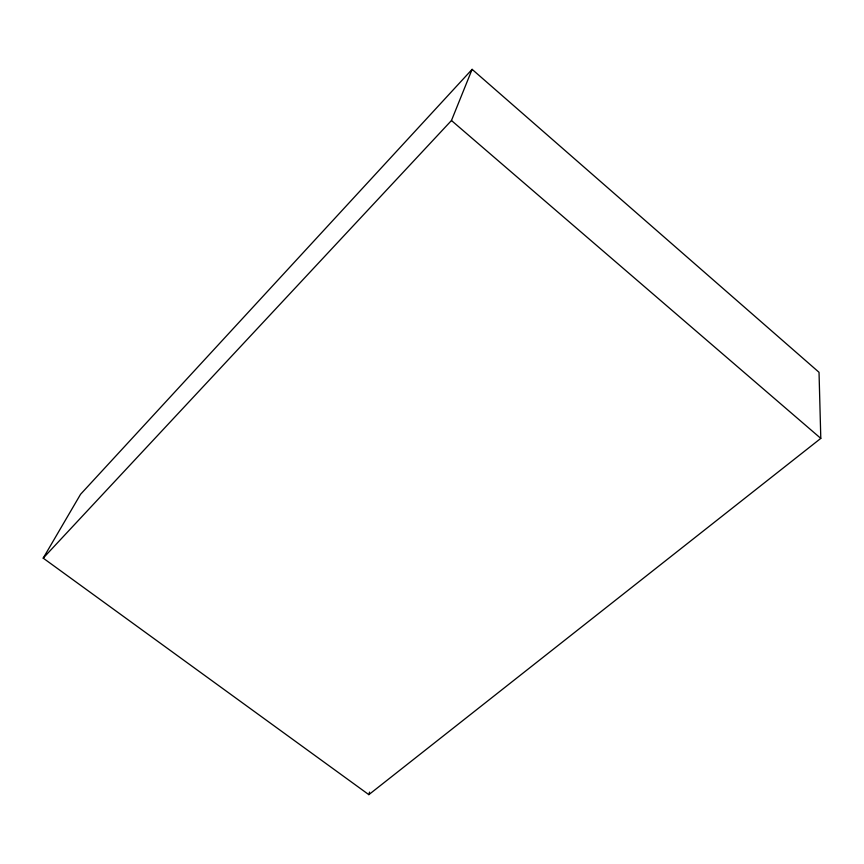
<?xml version="1.0" encoding="UTF-8"?>
<svg xmlns="http://www.w3.org/2000/svg" width="864" height="864" viewBox="0 0 864 864"><rect width="100%" height="100%" fill="white"/><g stroke="black" fill="none" stroke-linecap="round" stroke-linejoin="round"><path stroke-width="1.3" d="M368.842 794.653L820.8 438.383L819.029 372.298L472.111 69.347L80.546 494.316L43.2 558.133L368.842 794.653L369.554 792.094M43.2 558.133L451.462 120.517L472.111 69.347M451.462 120.517L820.8 438.383"/></g></svg>
